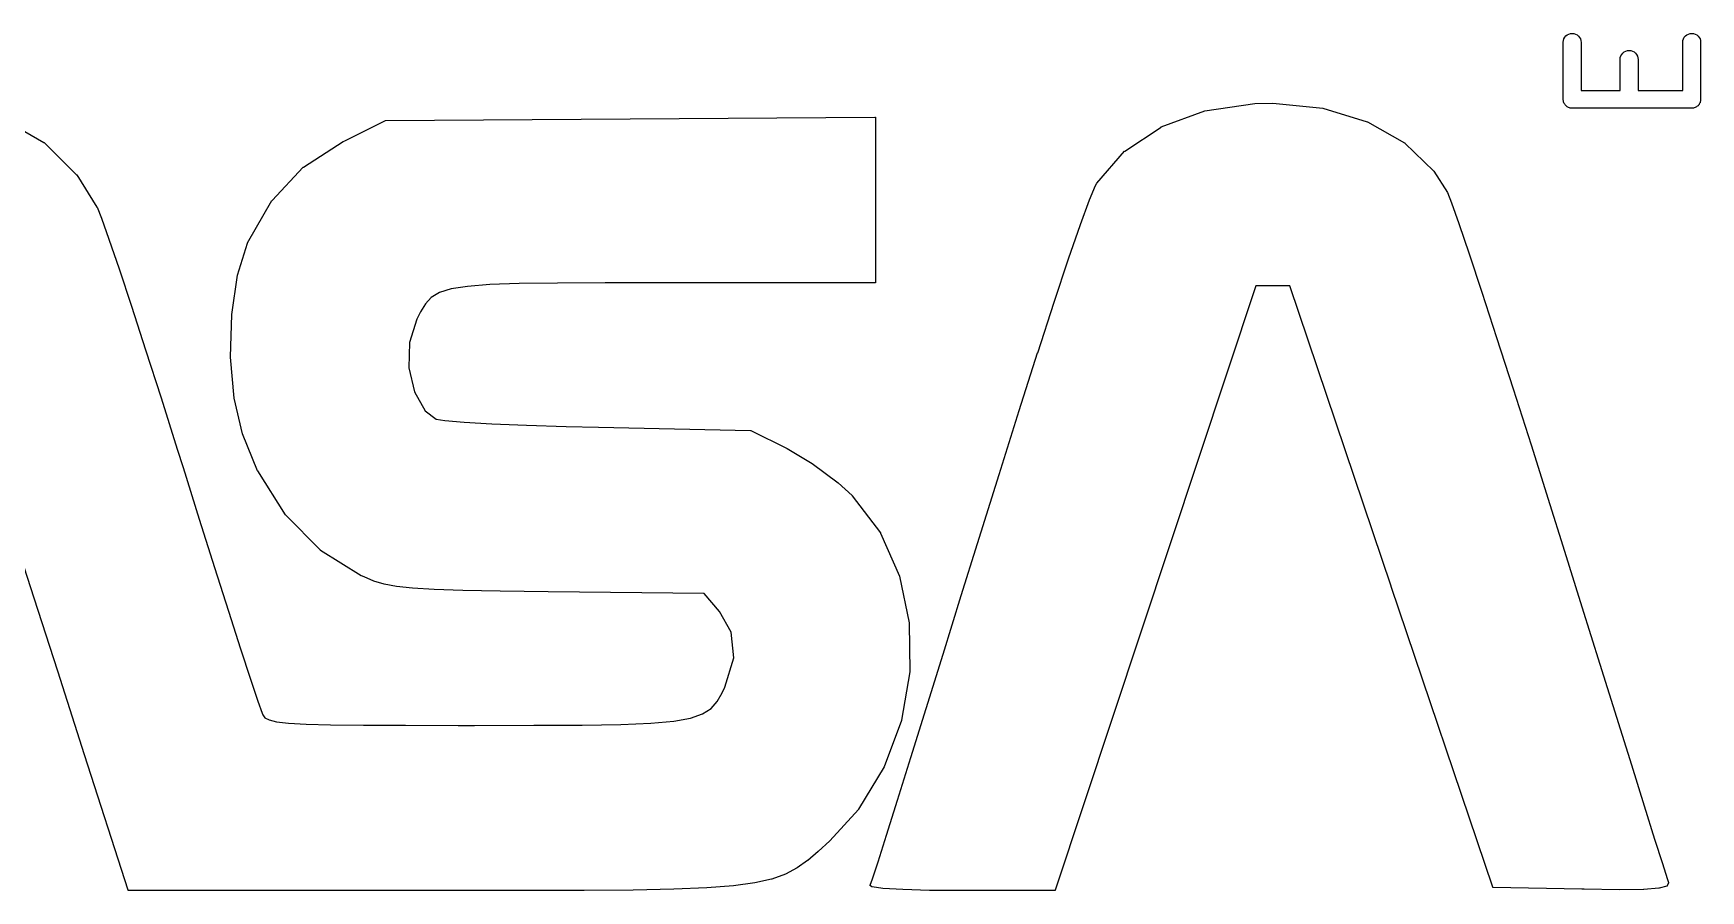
# Model space of a CAD drawing. Extents: x 108.9 to 171.3, y -114.4 to -56.8.
# Drawn here: x 141.5 to 155.44, y -74.88 to -67.72 of the extents above; entities that cross this region are included whole.
import ezdxf

# ---------------------------------------------------------------- set-up
doc = ezdxf.new("R2010")
doc.units = 0
doc.header["$MEASUREMENT"] = 0
doc.layers.add('BLACK', color=7, linetype='CONTINUOUS')

msp = doc.modelspace()

# ---------------------------------------------------------------- linework, layer by layer
at = {"layer": 'BLACK', "linetype": 'CONTINUOUS'}
for p, q in [((154.299, -67.7644), (154.306, -67.7515)), ((154.306, -67.7515), (154.316, -67.7403)), ((154.316, -67.7403), (154.327, -67.7311)), ((154.327, -67.7311), (154.34, -67.7244)), ((154.34, -67.7244), (154.354, -67.7202)), ((154.354, -67.7202), (154.369, -67.7189)), ((154.369, -67.7189), (154.383, -67.7204)), ((154.383, -67.7204), (154.397, -67.7248)), ((154.397, -67.7248), (154.41, -67.7317)), ((154.41, -67.7317), (154.422, -67.7411)), ((154.422, -67.7411), (154.431, -67.7524)), ((154.431, -67.7524), (154.438, -67.7653)), ((155.299, -67.7644), (155.306, -67.7515)), ((155.306, -67.7515), (155.316, -67.7403)), ((155.316, -67.7403), (155.327, -67.7311)), ((155.327, -67.7311), (155.34, -67.7244)), ((155.34, -67.7244), (155.354, -67.7202)), ((155.354, -67.7202), (155.369, -67.7189)), ((155.369, -67.7189), (155.383, -67.7204)), ((155.383, -67.7204), (155.397, -67.7248)), ((155.397, -67.7248), (155.41, -67.7317)), ((155.41, -67.7317), (155.422, -67.7411)), ((155.422, -67.7411), (155.431, -67.7524)), ((155.431, -67.7524), (155.438, -67.7653)), ((154.293, -67.7929), (154.295, -67.7783)), ((154.293, -67.7939), (154.293, -67.7929)), ((154.293, -68.2701), (154.293, -67.7939)), ((154.295, -67.7783), (154.299, -67.7644)), ((154.438, -67.7653), (154.442, -67.7793)), ((154.442, -67.7793), (154.443, -67.7939)), ((154.443, -67.7939), (154.443, -68.1951)), ((154.776, -67.9072), (154.783, -67.8944)), ((154.783, -67.8944), (154.792, -67.8832)), ((154.792, -67.8832), (154.804, -67.874)), ((154.804, -67.874), (154.816, -67.8672)), ((154.816, -67.8672), (154.831, -67.8631)), ((154.831, -67.8631), (154.845, -67.8618)), ((154.845, -67.8618), (154.86, -67.8633)), ((154.86, -67.8633), (154.874, -67.8676)), ((154.874, -67.8676), (154.887, -67.8746)), ((154.887, -67.8746), (154.898, -67.8839)), ((154.898, -67.8839), (154.907, -67.8953)), ((155.293, -67.7929), (155.295, -67.7783)), ((155.293, -67.7939), (155.293, -67.7929)), ((155.293, -68.1951), (155.293, -67.7939)), ((155.295, -67.7783), (155.299, -67.7644)), ((155.438, -67.7653), (155.442, -67.7793)), ((155.442, -67.7793), (155.443, -67.7939)), ((155.443, -67.7939), (155.443, -68.2701)), ((154.77, -67.9357), (154.771, -67.9212)), ((154.77, -67.9368), (154.77, -67.9357)), ((154.77, -68.1951), (154.77, -67.9368)), ((154.771, -67.9212), (154.776, -67.9072)), ((154.907, -67.8953), (154.914, -67.9082)), ((154.914, -67.9082), (154.918, -67.9222)), ((154.918, -67.9222), (154.92, -67.9368)), ((154.92, -67.9368), (154.92, -68.1951)), ((151.298, -68.367), (151.715, -68.3063)), ((151.715, -68.3063), (151.715, -68.3063)), ((151.715, -68.3063), (151.715, -68.3063)), ((151.715, -68.3063), (151.716, -68.3063)), ((151.716, -68.3063), (151.866, -68.3031)), ((151.866, -68.3031), (151.867, -68.3031)), ((151.867, -68.3031), (151.867, -68.3031)), ((151.867, -68.3031), (151.867, -68.3031)), ((151.867, -68.3031), (152.283, -68.3445)), ((154.294, -68.2771), (154.293, -68.2701)), ((154.295, -68.2841), (154.294, -68.2771)), ((154.295, -68.2844), (154.295, -68.2841)), ((154.295, -68.2847), (154.295, -68.2844)), ((154.297, -68.2914), (154.295, -68.2847)), ((154.299, -68.2982), (154.297, -68.2914)), ((154.299, -68.2984), (154.299, -68.2982)), ((154.299, -68.2987), (154.299, -68.2984)), ((154.302, -68.3049), (154.299, -68.2987)), ((154.306, -68.3112), (154.302, -68.3049)), ((154.306, -68.3114), (154.306, -68.3112)), ((154.306, -68.3116), (154.306, -68.3114)), ((154.31, -68.3171), (154.306, -68.3116)), ((154.443, -68.1951), (154.77, -68.1951)), ((154.92, -68.1951), (155.293, -68.1951)), ((155.43, -68.3125), (155.426, -68.3178)), ((155.431, -68.312), (155.43, -68.3122)), ((155.43, -68.3122), (155.43, -68.3125)), ((155.434, -68.3058), (155.431, -68.312)), ((155.437, -68.2996), (155.434, -68.3058)), ((155.438, -68.2992), (155.437, -68.2994)), ((155.437, -68.2994), (155.437, -68.2996)), ((155.44, -68.2924), (155.438, -68.2992)), ((155.442, -68.2857), (155.44, -68.2924)), ((155.443, -68.2782), (155.442, -68.2852)), ((155.442, -68.2852), (155.442, -68.2854)), ((155.442, -68.2854), (155.442, -68.2857)), ((155.443, -68.2701), (155.443, -68.2706)), ((155.443, -68.2706), (155.443, -68.2706)), ((155.443, -68.2706), (155.443, -68.2706)), ((155.443, -68.2706), (155.443, -68.2711)), ((155.443, -68.2711), (155.443, -68.2782)), ((141.253, -68.4363), (141.59, -68.6302)), ((144.105, -68.6161), (144.445, -68.4485)), ((144.445, -68.4484), (144.446, -68.4483)), ((144.445, -68.4485), (144.445, -68.4484)), ((144.445, -68.4484), (144.445, -68.4484)), ((144.445, -68.4485), (144.445, -68.4485)), ((144.446, -68.4482), (144.446, -68.4481)), ((144.446, -68.4481), (144.446, -68.4481)), ((144.446, -68.4481), (144.447, -68.4481)), ((144.446, -68.4483), (144.446, -68.4482)), ((144.447, -68.448), (146.493, -68.4331)), ((144.447, -68.4481), (144.447, -68.448)), ((144.447, -68.448), (144.447, -68.448)), ((144.447, -68.448), (144.447, -68.448)), ((146.493, -68.4331), (148.539, -68.4183)), ((148.539, -68.4183), (148.539, -68.4183)), ((148.539, -68.4183), (148.54, -68.4184)), ((148.54, -68.4184), (148.54, -68.4185)), ((148.54, -68.4185), (148.541, -68.4187)), ((148.541, -68.4187), (148.542, -68.4191)), ((148.542, -68.4191), (148.542, -68.4191)), ((148.542, -68.4191), (148.542, -68.4191)), ((148.542, -68.4191), (148.543, -68.4197)), ((148.543, -68.4197), (148.543, -68.4205)), ((148.543, -68.4205), (148.544, -68.4214)), ((148.544, -68.4214), (148.544, -68.4223)), ((148.544, -68.4223), (148.544, -68.4233)), ((148.544, -68.4233), (148.544, -69.7993)), ((150.932, -68.5011), (151.297, -68.3673)), ((151.297, -68.3673), (151.298, -68.3672)), ((151.297, -68.3673), (151.297, -68.3673)), ((151.297, -68.3673), (151.297, -68.3673)), ((151.297, -68.3673), (151.297, -68.3673)), ((151.297, -68.3673), (151.297, -68.3673)), ((151.298, -68.3672), (151.298, -68.367)), ((152.283, -68.3445), (152.283, -68.3445)), ((152.283, -68.3445), (152.283, -68.3445)), ((152.283, -68.3445), (152.283, -68.3445)), ((152.283, -68.3445), (152.284, -68.3446)), ((152.284, -68.3446), (152.284, -68.3447)), ((152.284, -68.3447), (152.655, -68.457)), ((154.315, -68.3226), (154.31, -68.3171)), ((154.315, -68.3227), (154.315, -68.3226)), ((154.315, -68.3229), (154.315, -68.3227)), ((154.321, -68.3274), (154.315, -68.3229)), ((154.326, -68.332), (154.321, -68.3274)), ((154.326, -68.3321), (154.326, -68.332)), ((154.326, -68.3323), (154.326, -68.3321)), ((154.333, -68.3356), (154.326, -68.3323)), ((154.339, -68.339), (154.333, -68.3356)), ((154.339, -68.3391), (154.339, -68.339)), ((154.339, -68.3392), (154.339, -68.3391)), ((154.346, -68.3413), (154.339, -68.3392)), ((154.353, -68.3435), (154.346, -68.3413)), ((154.353, -68.3436), (154.353, -68.3435)), ((154.353, -68.3435), (154.353, -68.3435)), ((154.36, -68.3443), (154.353, -68.3436)), ((154.367, -68.3451), (154.36, -68.3443)), ((154.368, -68.3451), (154.367, -68.3451)), ((155.368, -68.3451), (154.368, -68.3451)), ((154.368, -68.3451), (154.368, -68.3451)), ((154.368, -68.3451), (154.368, -68.3451)), ((154.368, -68.3451), (154.368, -68.3451)), ((155.375, -68.3444), (155.368, -68.3451)), ((155.382, -68.3438), (155.375, -68.3444)), ((155.383, -68.3437), (155.382, -68.3438)), ((155.39, -68.3416), (155.383, -68.3437)), ((155.383, -68.3437), (155.383, -68.3437)), ((155.396, -68.3396), (155.39, -68.3416)), ((155.397, -68.3395), (155.396, -68.3396)), ((155.403, -68.3361), (155.397, -68.3394)), ((155.397, -68.3394), (155.397, -68.3395)), ((155.409, -68.3329), (155.403, -68.3361)), ((155.41, -68.3327), (155.409, -68.3329)), ((155.415, -68.3281), (155.41, -68.3326)), ((155.41, -68.3326), (155.41, -68.3327)), ((155.421, -68.3237), (155.415, -68.3281)), ((155.426, -68.3178), (155.421, -68.3233)), ((155.421, -68.3233), (155.421, -68.3235)), ((155.421, -68.3235), (155.421, -68.3237)), ((150.627, -68.7037), (150.931, -68.5016)), ((150.931, -68.5013), (150.932, -68.5011)), ((150.931, -68.5015), (150.931, -68.5013)), ((150.931, -68.5016), (150.931, -68.5015)), ((150.931, -68.5015), (150.931, -68.5015)), ((150.931, -68.5016), (150.931, -68.5016)), ((150.932, -68.5011), (150.932, -68.5011)), ((150.932, -68.5011), (150.932, -68.5011)), ((152.655, -68.457), (152.655, -68.457)), ((152.655, -68.457), (152.655, -68.4571)), ((152.655, -68.4571), (152.655, -68.4571)), ((152.655, -68.4571), (152.655, -68.4572)), ((152.655, -68.4572), (152.656, -68.4574)), ((152.656, -68.4574), (152.656, -68.4574)), ((152.656, -68.4574), (152.656, -68.4575)), ((152.656, -68.4575), (152.968, -68.6345)), ((141.59, -68.6302), (141.59, -68.6302)), ((141.59, -68.6302), (141.59, -68.6303)), ((141.59, -68.6303), (141.591, -68.6304)), ((141.591, -68.6304), (141.591, -68.6306)), ((141.591, -68.6306), (141.591, -68.6308)), ((141.591, -68.6308), (141.591, -68.6309)), ((141.591, -68.6309), (141.591, -68.631)), ((141.591, -68.631), (141.863, -68.9016)), ((143.76, -68.8364), (144.091, -68.6232)), ((144.091, -68.6229), (144.105, -68.6162)), ((144.091, -68.623), (144.091, -68.6229)), ((144.091, -68.6231), (144.091, -68.623)), ((144.091, -68.6232), (144.091, -68.6231)), ((144.105, -68.6162), (144.105, -68.6161)), ((144.105, -68.6161), (144.105, -68.6161)), ((150.395, -68.97), (150.626, -68.7045)), ((150.626, -68.7043), (150.627, -68.7041)), ((150.626, -68.7044), (150.626, -68.7043)), ((150.626, -68.7045), (150.626, -68.7044)), ((150.626, -68.7045), (150.626, -68.7045)), ((150.627, -68.7038), (150.627, -68.7037)), ((150.627, -68.7037), (150.627, -68.7037)), ((150.627, -68.7041), (150.627, -68.7038)), ((152.968, -68.6345), (152.969, -68.6346)), ((152.969, -68.6346), (152.969, -68.6346)), ((152.969, -68.6346), (152.969, -68.6347)), ((152.969, -68.6347), (152.969, -68.6349)), ((152.969, -68.6349), (152.969, -68.6351)), ((152.969, -68.6351), (152.969, -68.6352)), ((152.969, -68.6352), (152.969, -68.6353)), ((152.969, -68.6353), (153.213, -68.871)), ((143.498, -69.1145), (143.759, -68.8372)), ((143.759, -68.8367), (143.76, -68.8365)), ((143.759, -68.837), (143.759, -68.8367)), ((143.759, -68.8371), (143.759, -68.837)), ((143.759, -68.837), (143.759, -68.837)), ((143.759, -68.8372), (143.759, -68.8371)), ((143.76, -68.8365), (143.76, -68.8364)), ((143.76, -68.8364), (143.76, -68.8364)), ((153.213, -68.871), (153.213, -68.8711)), ((141.863, -68.9016), (141.863, -68.9017)), ((141.863, -68.9017), (141.863, -68.9017)), ((141.863, -68.9017), (141.863, -68.9018)), ((141.863, -68.9018), (141.863, -68.9021)), ((141.863, -68.9021), (141.864, -68.9025)), ((141.864, -68.9025), (141.864, -68.9025)), ((141.864, -68.9025), (141.864, -68.9025)), ((141.864, -68.9025), (142.033, -69.1719)), ((150.333, -69.1105), (150.383, -68.991)), ((150.383, -68.9907), (150.384, -68.9905)), ((150.383, -68.9909), (150.383, -68.9907)), ((150.383, -68.991), (150.383, -68.9909)), ((150.384, -68.9905), (150.394, -68.9709)), ((150.394, -68.9708), (150.395, -68.9705)), ((150.394, -68.9709), (150.394, -68.9708)), ((150.394, -68.9708), (150.394, -68.9708)), ((150.394, -68.9708), (150.394, -68.9708)), ((150.395, -68.9701), (150.395, -68.97)), ((150.395, -68.97), (150.395, -68.97)), ((150.395, -68.9705), (150.395, -68.9701)), ((153.213, -68.8711), (153.213, -68.8711)), ((153.213, -68.8711), (153.213, -68.8711)), ((153.213, -68.8711), (153.213, -68.8715)), ((153.213, -68.8715), (153.213, -68.8718)), ((153.213, -68.8718), (153.213, -68.8719)), ((153.213, -68.8719), (153.213, -68.8719)), ((153.213, -68.8719), (153.325, -69.048)), ((143.293, -69.4706), (143.497, -69.1154)), ((143.497, -69.1152), (143.498, -69.1149)), ((143.497, -69.1153), (143.497, -69.1152)), ((143.497, -69.1154), (143.497, -69.1153)), ((143.497, -69.1153), (143.497, -69.1153)), ((143.498, -69.1146), (143.498, -69.1145)), ((143.498, -69.1145), (143.498, -69.1145)), ((143.498, -69.1149), (143.498, -69.1146)), ((150.258, -69.3177), (150.333, -69.1107)), ((150.333, -69.1106), (150.333, -69.1105)), ((150.333, -69.1107), (150.333, -69.1106)), ((150.333, -69.1107), (150.333, -69.1107)), ((153.325, -69.048), (153.326, -69.0481)), ((153.326, -69.0481), (153.326, -69.0485)), ((153.326, -69.0485), (153.326, -69.0488)), ((153.326, -69.0488), (153.361, -69.1351)), ((153.361, -69.1351), (153.361, -69.1352)), ((153.361, -69.1352), (153.361, -69.1353)), ((153.361, -69.1353), (153.361, -69.1353)), ((153.361, -69.1353), (153.422, -69.3092)), ((142.033, -69.1719), (142.033, -69.172)), ((142.033, -69.172), (142.034, -69.1724)), ((142.034, -69.1724), (142.034, -69.1727)), ((142.034, -69.1727), (142.07, -69.2627)), ((142.07, -69.2627), (142.07, -69.2627)), ((142.07, -69.2627), (142.07, -69.2628)), ((142.07, -69.2628), (142.07, -69.2629)), ((142.07, -69.2629), (142.133, -69.4383)), ((150.158, -69.6047), (150.258, -69.3178)), ((150.258, -69.3178), (150.258, -69.3177)), ((150.258, -69.3177), (150.258, -69.3177)), ((150.258, -69.3177), (150.258, -69.3177)), ((153.422, -69.3092), (153.422, -69.3092)), ((153.422, -69.3092), (153.507, -69.5611)), ((142.133, -69.4383), (142.133, -69.4384)), ((142.133, -69.4384), (142.133, -69.4384)), ((142.133, -69.4384), (142.218, -69.6879)), ((143.209, -69.7405), (143.293, -69.4719)), ((143.293, -69.4707), (143.293, -69.4706)), ((143.293, -69.4709), (143.293, -69.4707)), ((143.293, -69.471), (143.293, -69.4709)), ((143.293, -69.4713), (143.293, -69.471)), ((143.293, -69.4716), (143.293, -69.4713)), ((143.293, -69.4718), (143.293, -69.4716)), ((143.293, -69.4719), (143.293, -69.4718)), ((153.507, -69.5611), (153.507, -69.5611)), ((153.507, -69.5611), (153.613, -69.8815)), ((142.218, -69.6879), (142.218, -69.6879)), ((142.218, -69.6879), (142.321, -69.9999)), ((150.038, -69.9644), (150.158, -69.6048)), ((150.158, -69.6048), (150.158, -69.6047)), ((150.158, -69.6047), (150.158, -69.6047)), ((143.161, -70.0699), (143.208, -69.7413)), ((143.208, -69.7413), (143.209, -69.7409)), ((143.208, -69.7413), (143.208, -69.7413)), ((143.209, -69.7409), (143.209, -69.7405)), ((145.131, -69.8335), (144.994, -69.8555)), ((145.318, -69.8189), (145.131, -69.8335)), ((145.565, -69.8102), (145.318, -69.8189)), ((145.883, -69.8058), (145.565, -69.8102)), ((146.282, -69.8044), (145.883, -69.8058)), ((145.883, -69.8058), (145.883, -69.8058)), ((146.773, -69.8042), (146.282, -69.8044)), ((148.539, -69.8042), (146.773, -69.8042)), ((148.54, -69.8041), (148.539, -69.8042)), ((148.541, -69.804), (148.54, -69.8041)), ((148.54, -69.8041), (148.54, -69.8041)), ((148.54, -69.8041), (148.54, -69.8041)), ((148.54, -69.8041), (148.54, -69.8041)), ((148.542, -69.8036), (148.541, -69.8038)), ((148.541, -69.8038), (148.541, -69.8038)), ((148.541, -69.8038), (148.541, -69.8038)), ((148.541, -69.8038), (148.541, -69.804)), ((148.543, -69.8028), (148.542, -69.803)), ((148.542, -69.803), (148.542, -69.8034)), ((148.542, -69.8034), (148.542, -69.8034)), ((148.542, -69.8034), (148.542, -69.8034)), ((148.542, -69.8034), (148.542, -69.8036)), ((148.544, -69.8017), (148.543, -69.802)), ((148.543, -69.802), (148.543, -69.802)), ((148.543, -69.802), (148.543, -69.802)), ((148.543, -69.802), (148.543, -69.8024)), ((148.543, -69.8024), (148.543, -69.8027)), ((148.543, -69.8027), (148.543, -69.8028)), ((148.543, -69.8028), (148.543, -69.8028)), ((148.544, -69.7993), (148.544, -69.7998)), ((148.544, -69.7998), (148.544, -69.8002)), ((148.544, -69.8002), (148.544, -69.8002)), ((148.544, -69.8002), (148.544, -69.8002)), ((148.544, -69.8002), (148.544, -69.8008)), ((148.544, -69.8008), (148.544, -69.8011)), ((148.544, -69.8011), (148.544, -69.8012)), ((148.544, -69.8012), (148.544, -69.8012)), ((148.544, -69.8012), (148.544, -69.8017)), ((151.724, -69.8296), (150.047, -74.8808)), ((152.007, -69.8296), (151.724, -69.8296)), ((152.855, -72.3407), (152.007, -69.8296)), ((144.78, -69.9797), (144.74, -70.0462)), ((144.829, -69.9271), (144.78, -69.9797)), ((144.897, -69.8862), (144.829, -69.9271)), ((144.994, -69.8555), (144.897, -69.8862)), ((149.9, -70.3893), (150.038, -69.9644)), ((150.038, -69.9644), (150.038, -69.9644)), ((153.613, -69.8815), (153.613, -69.8816)), ((153.613, -69.8816), (153.613, -69.8816)), ((153.613, -69.8816), (153.737, -70.2608)), ((142.321, -69.9999), (142.321, -69.9999)), ((142.321, -69.9999), (142.321, -70)), ((142.321, -70), (142.44, -70.3628)), ((143.151, -70.4239), (143.161, -70.0705)), ((143.161, -70.0702), (143.161, -70.0699)), ((143.161, -70.0704), (143.161, -70.0702)), ((143.161, -70.0705), (143.161, -70.0704)), ((144.708, -70.1065), (144.647, -70.3025)), ((144.74, -70.0462), (144.708, -70.1065)), ((153.737, -70.2608), (153.737, -70.2609)), ((153.737, -70.2609), (153.737, -70.2609)), ((153.737, -70.2609), (153.875, -70.6896)), ((142.44, -70.3628), (142.44, -70.3628)), ((142.44, -70.3628), (142.44, -70.3628)), ((142.44, -70.3628), (142.569, -70.7651)), ((144.647, -70.3025), (144.642, -70.5155)), ((149.745, -70.8722), (149.899, -70.3894)), ((149.899, -70.3894), (149.9, -70.3893)), ((149.9, -70.3893), (149.9, -70.3893)), ((143.151, -70.4242), (143.151, -70.4239)), ((143.151, -70.4244), (143.151, -70.4242)), ((143.151, -70.4245), (143.151, -70.4244)), ((143.181, -70.7676), (143.151, -70.4245)), ((144.642, -70.5155), (144.688, -70.7157)), ((142.569, -70.7651), (142.569, -70.7652)), ((142.569, -70.7652), (142.569, -70.7652)), ((142.569, -70.7652), (142.705, -71.1953)), ((143.181, -70.7679), (143.181, -70.7676)), ((143.181, -70.7683), (143.181, -70.7679)), ((143.249, -71.0661), (143.181, -70.7683)), ((143.181, -70.7683), (143.181, -70.7683)), ((144.688, -70.7157), (144.779, -70.8725)), ((153.875, -70.6896), (153.875, -70.6896)), ((153.875, -70.6896), (153.875, -70.6896)), ((153.875, -70.6896), (154.025, -71.1583)), ((144.779, -70.8725), (144.869, -70.9422)), ((144.869, -70.9422), (144.942, -70.9547)), ((144.942, -70.9547), (145.103, -70.9681)), ((149.576, -71.4055), (149.745, -70.8722)), ((149.745, -70.8722), (149.745, -70.8722)), ((149.745, -70.8722), (149.745, -70.8722)), ((143.25, -71.0665), (143.249, -71.0661)), ((143.25, -71.0668), (143.25, -71.0665)), ((143.25, -71.0669), (143.25, -71.0668)), ((143.377, -71.3745), (143.25, -71.0669)), ((145.103, -70.9681), (145.335, -70.9814)), ((145.335, -70.9814), (145.335, -70.9814)), ((145.335, -70.9814), (145.625, -70.9939)), ((145.625, -70.9939), (145.956, -71.0048)), ((145.956, -71.0048), (146.228, -71.0115)), ((146.228, -71.0115), (146.228, -71.0115)), ((146.228, -71.0115), (147.498, -71.0388)), ((147.498, -71.0388), (147.498, -71.0388)), ((147.498, -71.0388), (147.498, -71.0388)), ((147.498, -71.0388), (147.498, -71.0388)), ((147.498, -71.0388), (147.499, -71.0389)), ((147.499, -71.0389), (147.499, -71.0389)), ((147.499, -71.0389), (147.499, -71.039)), ((147.499, -71.039), (147.499, -71.039)), ((147.499, -71.039), (147.499, -71.0391)), ((147.499, -71.0391), (147.5, -71.0392)), ((147.5, -71.0392), (147.5, -71.0393)), ((147.5, -71.0393), (147.5, -71.0393)), ((147.5, -71.0393), (147.805, -71.1888)), ((142.705, -71.1953), (142.705, -71.1954)), ((142.705, -71.1954), (142.705, -71.1954)), ((142.705, -71.1954), (142.753, -71.3471)), ((147.805, -71.1888), (147.805, -71.1889)), ((147.805, -71.1889), (147.805, -71.189)), ((147.805, -71.189), (147.805, -71.189)), ((147.805, -71.189), (148.015, -71.3135)), ((154.025, -71.1583), (154.025, -71.1583)), ((154.025, -71.1583), (154.025, -71.1583)), ((154.025, -71.1583), (154.182, -71.6574)), ((142.753, -71.3471), (142.753, -71.3471)), ((142.753, -71.3471), (142.889, -71.779)), ((143.377, -71.3748), (143.377, -71.3745)), ((143.378, -71.3752), (143.377, -71.3748)), ((143.61, -71.7434), (143.378, -71.3752)), ((143.378, -71.3752), (143.378, -71.3752)), ((148.015, -71.3135), (148.015, -71.3135)), ((148.015, -71.3135), (148.015, -71.3137)), ((148.015, -71.3137), (148.015, -71.3138)), ((148.015, -71.3138), (148.23, -71.4744)), ((148.23, -71.4744), (148.23, -71.4745)), ((148.23, -71.4745), (148.23, -71.4746)), ((148.23, -71.4746), (148.23, -71.4747)), ((148.23, -71.4747), (148.348, -71.5828)), ((149.396, -71.982), (149.576, -71.4056)), ((149.576, -71.4056), (149.576, -71.4055)), ((149.576, -71.4055), (149.576, -71.4055)), ((148.348, -71.5828), (148.348, -71.5828)), ((148.348, -71.5828), (148.349, -71.5831)), ((148.349, -71.5831), (148.349, -71.5834)), ((148.349, -71.5834), (148.585, -71.8949)), ((154.182, -71.6574), (154.182, -71.6574)), ((154.182, -71.6574), (154.291, -72.0034)), ((142.889, -71.779), (142.889, -71.779)), ((142.889, -71.779), (143.017, -72.1828)), ((143.61, -71.7435), (143.61, -71.7434)), ((143.611, -71.7439), (143.61, -71.7435)), ((143.61, -71.7435), (143.61, -71.7435)), ((143.611, -71.7442), (143.611, -71.7439)), ((143.611, -71.7443), (143.611, -71.7442)), ((143.611, -71.7442), (143.611, -71.7442)), ((143.611, -71.7442), (143.611, -71.7442)), ((143.902, -72.0392), (143.611, -71.7443)), ((141.508, -72.4385), (141.339, -71.9119)), ((148.585, -71.8949), (148.585, -71.8949)), ((148.585, -71.8949), (148.585, -71.895)), ((148.585, -71.895), (148.585, -71.895)), ((148.585, -71.895), (148.585, -71.8954)), ((148.585, -71.8954), (148.585, -71.8957)), ((148.585, -71.8957), (148.585, -71.8958)), ((148.585, -71.8958), (148.585, -71.8959)), ((148.585, -71.8959), (148.743, -72.2551)), ((143.902, -72.0393), (143.902, -72.0392)), ((143.902, -72.0392), (143.902, -72.0392)), ((143.902, -72.0395), (143.902, -72.0393)), ((143.902, -72.0398), (143.902, -72.0395)), ((143.903, -72.0398), (143.902, -72.0398)), ((143.903, -72.0399), (143.903, -72.0398)), ((144.244, -72.2519), (143.903, -72.0399)), ((143.903, -72.0399), (143.903, -72.0399)), ((149.261, -72.4172), (149.396, -71.9821)), ((149.396, -71.9821), (149.396, -71.982)), ((149.396, -71.9821), (149.396, -71.9821)), ((154.291, -72.0034), (154.291, -72.0034)), ((154.291, -72.0034), (154.45, -72.5119)), ((143.017, -72.1828), (143.017, -72.1828)), ((143.017, -72.1828), (143.133, -72.5477)), ((144.244, -72.2521), (144.244, -72.2519)), ((144.244, -72.2522), (144.244, -72.2521)), ((144.245, -72.2522), (144.244, -72.2522)), ((144.267, -72.2625), (144.245, -72.2522)), ((144.267, -72.2626), (144.267, -72.2625)), ((144.349, -72.2963), (144.267, -72.2626)), ((144.267, -72.2626), (144.267, -72.2626)), ((144.267, -72.2626), (144.267, -72.2626)), ((144.349, -72.2964), (144.349, -72.2963)), ((144.349, -72.2963), (144.349, -72.2963)), ((144.434, -72.3224), (144.349, -72.2964)), ((144.349, -72.2964), (144.349, -72.2964)), ((144.434, -72.3225), (144.434, -72.3224)), ((144.435, -72.3226), (144.434, -72.3225)), ((144.537, -72.3422), (144.435, -72.3226)), ((144.435, -72.3226), (144.435, -72.3226)), ((144.538, -72.3422), (144.537, -72.3422)), ((144.672, -72.3566), (144.538, -72.3422)), ((144.538, -72.3422), (144.538, -72.3422)), ((144.538, -72.3422), (144.538, -72.3422)), ((148.743, -72.2551), (148.743, -72.2551)), ((148.743, -72.2551), (148.743, -72.2554)), ((148.743, -72.2554), (148.743, -72.2561)), ((148.743, -72.2561), (148.824, -72.6468)), ((152.855, -72.3408), (152.855, -72.3407)), ((152.855, -72.3407), (152.855, -72.3407)), ((153.705, -74.8554), (152.855, -72.3408)), ((141.508, -72.4386), (141.508, -72.4385)), ((141.705, -73.0493), (141.508, -72.4386)), ((144.673, -72.3566), (144.672, -72.3566)), ((144.672, -72.3566), (144.672, -72.3566)), ((144.672, -72.3566), (144.672, -72.3566)), ((144.853, -72.3669), (144.673, -72.3566)), ((145.092, -72.3744), (144.853, -72.3669)), ((144.853, -72.3669), (144.853, -72.3669)), ((144.853, -72.3669), (144.853, -72.3669)), ((144.853, -72.3669), (144.853, -72.3669)), ((145.406, -72.3801), (145.092, -72.3744)), ((145.092, -72.3744), (145.092, -72.3744)), ((145.092, -72.3744), (145.092, -72.3744)), ((145.807, -72.3854), (145.406, -72.3801)), ((145.406, -72.3801), (145.406, -72.3801)), ((145.406, -72.3801), (145.406, -72.3801)), ((147.111, -72.4012), (145.807, -72.3854)), ((145.807, -72.3854), (145.807, -72.3854)), ((147.238, -72.5523), (147.111, -72.4012)), ((149.109, -72.9078), (149.261, -72.4172)), ((149.261, -72.4172), (149.261, -72.4172)), ((149.261, -72.4172), (149.261, -72.4172)), ((143.133, -72.5477), (143.133, -72.5477)), ((143.133, -72.5477), (143.234, -72.8628)), ((147.337, -72.7244), (147.238, -72.5523)), ((154.45, -72.5119), (154.45, -72.5119)), ((154.45, -72.5119), (154.6, -72.9921)), ((147.358, -72.9392), (147.337, -72.7244)), ((148.824, -72.6468), (148.824, -72.6469)), ((148.824, -72.6469), (148.824, -72.6473)), ((148.824, -72.6473), (148.825, -72.6478)), ((148.825, -72.6478), (148.83, -73.0538)), ((143.234, -72.8628), (143.317, -73.1175)), ((148.967, -73.3622), (149.109, -72.9079)), ((149.109, -72.9079), (149.109, -72.9078)), ((149.109, -72.9078), (149.109, -72.9078)), ((141.93, -73.7504), (141.705, -73.0493)), ((147.283, -73.1828), (147.358, -72.9392)), ((154.6, -72.9921), (154.6, -72.9921)), ((154.6, -72.9921), (154.739, -73.4352)), ((143.317, -73.1175), (143.378, -73.3008)), ((147.26, -73.2302), (147.283, -73.1828)), ((148.83, -73.0547), (148.76, -73.4599)), ((148.83, -73.0538), (148.83, -73.0539)), ((148.83, -73.0539), (148.83, -73.0543)), ((148.83, -73.0543), (148.83, -73.0547)), ((143.378, -73.3008), (143.414, -73.402)), ((147.168, -73.3614), (147.218, -73.3031)), ((147.218, -73.3031), (147.26, -73.2302)), ((143.414, -73.402), (143.42, -73.4161)), ((143.42, -73.4161), (143.438, -73.4388)), ((143.438, -73.4388), (143.472, -73.4572)), ((143.472, -73.4572), (143.534, -73.4721)), ((146.665, -73.4838), (146.857, -73.4667)), ((146.857, -73.4667), (146.997, -73.4416)), ((146.997, -73.4416), (147.097, -73.4069)), ((147.097, -73.4069), (147.168, -73.3614)), ((148.76, -73.4608), (148.617, -73.8488)), ((148.76, -73.4599), (148.76, -73.46)), ((148.76, -73.46), (148.76, -73.4604)), ((148.76, -73.4604), (148.76, -73.4608)), ((148.839, -73.7715), (148.967, -73.3622)), ((148.967, -73.3622), (148.967, -73.3622)), ((154.739, -73.4352), (154.739, -73.4352)), ((154.739, -73.4352), (154.864, -73.8322)), ((143.534, -73.4721), (143.634, -73.4834)), ((143.634, -73.4834), (143.782, -73.4915)), ((143.782, -73.4915), (143.987, -73.497)), ((143.987, -73.497), (143.987, -73.497)), ((143.987, -73.497), (144.261, -73.5004)), ((144.261, -73.5004), (144.261, -73.5004)), ((144.261, -73.5004), (144.613, -73.502)), ((144.613, -73.502), (144.613, -73.502)), ((144.613, -73.502), (145.053, -73.5026)), ((145.053, -73.5026), (145.053, -73.5026)), ((145.053, -73.5026), (145.191, -73.5026)), ((145.191, -73.5026), (145.686, -73.5022)), ((145.686, -73.5022), (146.09, -73.5)), ((146.09, -73.5), (146.413, -73.4944)), ((146.413, -73.4944), (146.665, -73.4838)), ((142.294, -74.8807), (141.93, -73.7504)), ((148.617, -73.8497), (148.401, -74.2043)), ((148.617, -73.8488), (148.617, -73.8488)), ((148.617, -73.8488), (148.617, -73.8488)), ((148.617, -73.8488), (148.617, -73.8488)), ((148.617, -73.8488), (148.617, -73.8489)), ((148.617, -73.8489), (148.617, -73.8493)), ((148.617, -73.8493), (148.617, -73.8497)), ((148.728, -74.1271), (148.839, -73.7715)), ((148.839, -73.7715), (148.839, -73.7715)), ((148.839, -73.7715), (148.839, -73.7715)), ((154.864, -73.8322), (154.864, -73.8323)), ((154.864, -73.8323), (154.971, -74.1743)), ((148.635, -74.4204), (148.728, -74.1272)), ((148.728, -74.1272), (148.728, -74.1271)), ((148.401, -74.2051), (148.162, -74.4668)), ((148.401, -74.2043), (148.401, -74.2044)), ((148.401, -74.2044), (148.401, -74.2048)), ((148.401, -74.2048), (148.401, -74.2051)), ((154.971, -74.1743), (154.971, -74.1743)), ((154.971, -74.1743), (155.058, -74.4526)), ((148.565, -74.6428), (148.635, -74.4205)), ((148.635, -74.4205), (148.635, -74.4204)), ((148.635, -74.4204), (148.635, -74.4204)), ((148.065, -74.556), (147.977, -74.6311)), ((148.162, -74.4671), (148.065, -74.5559)), ((148.065, -74.5559), (148.065, -74.5559)), ((148.065, -74.5559), (148.065, -74.556)), ((148.065, -74.556), (148.065, -74.556)), ((148.162, -74.4668), (148.162, -74.4668)), ((148.162, -74.4668), (148.162, -74.467)), ((148.162, -74.467), (148.162, -74.4671)), ((155.058, -74.4526), (155.058, -74.4526)), ((155.058, -74.4526), (155.123, -74.658)), ((147.888, -74.6944), (147.791, -74.7457)), ((147.976, -74.6314), (147.888, -74.6941)), ((147.888, -74.6941), (147.888, -74.6941)), ((147.888, -74.6941), (147.888, -74.6943)), ((147.888, -74.6943), (147.888, -74.6944)), ((147.977, -74.6311), (147.976, -74.6312)), ((147.976, -74.6312), (147.976, -74.6313)), ((147.976, -74.6313), (147.976, -74.6314)), ((148.519, -74.7853), (148.565, -74.6428)), ((155.123, -74.658), (155.162, -74.7818)), ((147.134, -74.8606), (146.857, -74.8722)), ((147.356, -74.8434), (147.134, -74.8606)), ((147.134, -74.8606), (147.134, -74.8606)), ((147.134, -74.8606), (147.134, -74.8606)), ((147.134, -74.8606), (147.134, -74.8606)), ((147.533, -74.8193), (147.356, -74.8434)), ((147.356, -74.8434), (147.356, -74.8434)), ((147.356, -74.8434), (147.356, -74.8434)), ((147.356, -74.8434), (147.356, -74.8434)), ((147.534, -74.8193), (147.533, -74.8193)), ((147.675, -74.7873), (147.534, -74.8192)), ((147.534, -74.8192), (147.534, -74.8193)), ((147.534, -74.8193), (147.534, -74.8193)), ((147.676, -74.7872), (147.675, -74.7873)), ((147.79, -74.746), (147.676, -74.7871)), ((147.676, -74.7871), (147.676, -74.7871)), ((147.676, -74.7871), (147.676, -74.7872)), ((147.791, -74.7459), (147.79, -74.746)), ((147.791, -74.7457), (147.791, -74.7457)), ((147.791, -74.7457), (147.791, -74.7459)), ((148.5, -74.8395), (148.519, -74.7853)), ((148.5, -74.8398), (148.5, -74.8395)), ((148.5, -74.8401), (148.5, -74.8398)), ((148.5, -74.8402), (148.5, -74.8401)), ((148.5, -74.8404), (148.5, -74.8402)), ((148.5, -74.8407), (148.5, -74.8404)), ((148.5, -74.841), (148.5, -74.8407)), ((148.5, -74.8412), (148.5, -74.841)), ((148.5, -74.8414), (148.5, -74.8412)), ((148.5, -74.8417), (148.5, -74.8414)), ((148.5, -74.842), (148.5, -74.8417)), ((148.5, -74.8422), (148.5, -74.842)), ((148.5, -74.8424), (148.5, -74.8422)), ((148.5, -74.8427), (148.5, -74.8424)), ((148.5, -74.8429), (148.5, -74.8427)), ((148.5, -74.8431), (148.5, -74.8429)), ((148.5, -74.8433), (148.5, -74.8431)), ((148.5, -74.8435), (148.5, -74.8433)), ((148.5, -74.8438), (148.5, -74.8435)), ((148.501, -74.844), (148.5, -74.8438)), ((148.501, -74.8441), (148.501, -74.844)), ((148.501, -74.8443), (148.501, -74.8441)), ((148.501, -74.8446), (148.501, -74.8443)), ((148.501, -74.8447), (148.501, -74.8446)), ((148.501, -74.8448), (148.501, -74.8447)), ((148.502, -74.845), (148.501, -74.8448)), ((148.502, -74.8452), (148.502, -74.845)), ((148.513, -74.8529), (148.502, -74.8452)), ((148.502, -74.8452), (148.502, -74.8452)), ((148.513, -74.853), (148.513, -74.8529)), ((148.513, -74.8529), (148.513, -74.8529)), ((148.514, -74.8532), (148.513, -74.853)), ((148.514, -74.8533), (148.514, -74.8532)), ((148.514, -74.8534), (148.514, -74.8533)), ((148.515, -74.8535), (148.514, -74.8534)), ((148.514, -74.8534), (148.514, -74.8534)), ((148.515, -74.8536), (148.515, -74.8535)), ((148.515, -74.8537), (148.515, -74.8536)), ((148.515, -74.8536), (148.515, -74.8536)), ((148.605, -74.8657), (148.515, -74.8537)), ((148.515, -74.8537), (148.515, -74.8537)), ((148.606, -74.8657), (148.605, -74.8657)), ((148.606, -74.8658), (148.606, -74.8657)), ((148.771, -74.8754), (148.606, -74.8658)), ((148.606, -74.8658), (148.606, -74.8658)), ((153.705, -74.8555), (153.705, -74.8554)), ((153.705, -74.8556), (153.705, -74.8555)), ((153.705, -74.8559), (153.705, -74.8556)), ((153.705, -74.8563), (153.705, -74.8559)), ((153.705, -74.8564), (153.705, -74.8563)), ((153.705, -74.8565), (153.705, -74.8564)), ((153.705, -74.8568), (153.705, -74.8565)), ((153.706, -74.8571), (153.705, -74.8568)), ((153.706, -74.8572), (153.706, -74.8571)), ((153.706, -74.8575), (153.706, -74.8572)), ((153.706, -74.8572), (153.706, -74.8572)), ((153.706, -74.8578), (153.706, -74.8575)), ((153.706, -74.8579), (153.706, -74.8578)), ((153.706, -74.8578), (153.706, -74.8578)), ((153.707, -74.8581), (153.706, -74.8579)), ((153.707, -74.8583), (153.707, -74.8581)), ((153.707, -74.8584), (153.707, -74.8583)), ((153.707, -74.8583), (153.707, -74.8583)), ((153.708, -74.8585), (153.707, -74.8584)), ((153.708, -74.8586), (153.708, -74.8585)), ((153.708, -74.8587), (153.708, -74.8586)), ((153.708, -74.8586), (153.708, -74.8586)), ((153.709, -74.8587), (153.708, -74.8587)), ((153.709, -74.8588), (153.709, -74.8587)), ((154.45, -74.8728), (153.709, -74.8588)), ((153.709, -74.8588), (153.709, -74.8588)), ((153.709, -74.8588), (153.709, -74.8588)), ((153.709, -74.8588), (153.709, -74.8588)), ((155.094, -74.8649), (154.967, -74.8743)), ((155.095, -74.8648), (155.094, -74.8649)), ((155.159, -74.8476), (155.095, -74.8647)), ((155.095, -74.8647), (155.095, -74.8647)), ((155.095, -74.8647), (155.095, -74.8647)), ((155.095, -74.8647), (155.095, -74.8647)), ((155.095, -74.8647), (155.095, -74.8648)), ((155.095, -74.8648), (155.095, -74.8648)), ((155.16, -74.8473), (155.159, -74.8474)), ((155.159, -74.8474), (155.159, -74.8475)), ((155.159, -74.8475), (155.159, -74.8475)), ((155.159, -74.8475), (155.159, -74.8476)), ((155.161, -74.8466), (155.16, -74.8468)), ((155.16, -74.8468), (155.16, -74.8469)), ((155.16, -74.8469), (155.16, -74.847)), ((155.16, -74.847), (155.16, -74.8471)), ((155.16, -74.8471), (155.16, -74.8473)), ((155.162, -74.8455), (155.161, -74.8457)), ((155.161, -74.8457), (155.161, -74.8459)), ((155.161, -74.8459), (155.161, -74.8461)), ((155.161, -74.8461), (155.161, -74.8462)), ((155.161, -74.8462), (155.161, -74.8464)), ((155.161, -74.8464), (155.161, -74.8466)), ((155.162, -74.7818), (155.162, -74.7819)), ((155.162, -74.7819), (155.173, -74.8155)), ((155.173, -74.819), (155.162, -74.8448)), ((155.162, -74.8448), (155.162, -74.8449)), ((155.162, -74.8449), (155.162, -74.8451)), ((155.162, -74.8451), (155.162, -74.8453)), ((155.162, -74.8453), (155.162, -74.8455)), ((155.173, -74.8155), (155.173, -74.8156)), ((155.173, -74.8156), (155.173, -74.8159)), ((155.173, -74.8159), (155.174, -74.8162)), ((155.174, -74.8178), (155.173, -74.8181)), ((155.173, -74.8181), (155.173, -74.8183)), ((155.173, -74.8183), (155.173, -74.8185)), ((155.173, -74.8185), (155.173, -74.8188)), ((155.173, -74.8188), (155.173, -74.819)), ((155.174, -74.8162), (155.174, -74.8164)), ((155.174, -74.8164), (155.174, -74.8165)), ((155.174, -74.8165), (155.174, -74.8168)), ((155.174, -74.8168), (155.174, -74.8171)), ((155.174, -74.8171), (155.174, -74.8173)), ((155.174, -74.8173), (155.174, -74.8175)), ((155.174, -74.8175), (155.174, -74.8178)), ((142.294, -74.8809), (142.294, -74.8807)), ((142.294, -74.8811), (142.294, -74.8809)), ((142.294, -74.8813), (142.294, -74.8811)), ((142.294, -74.8816), (142.294, -74.8813)), ((142.294, -74.8818), (142.294, -74.8816)), ((142.294, -74.8819), (142.294, -74.8818)), ((142.294, -74.8822), (142.294, -74.8819)), ((142.295, -74.8824), (142.294, -74.8822)), ((142.295, -74.8826), (142.295, -74.8824)), ((142.295, -74.8827), (142.295, -74.8826)), ((142.295, -74.8829), (142.295, -74.8827)), ((142.295, -74.8831), (142.295, -74.8829)), ((142.295, -74.8832), (142.295, -74.8831)), ((142.296, -74.8833), (142.295, -74.8832)), ((142.296, -74.8835), (142.296, -74.8833)), ((142.296, -74.8836), (142.296, -74.8835)), ((142.296, -74.8837), (142.296, -74.8836)), ((142.296, -74.8838), (142.296, -74.8837)), ((142.297, -74.8839), (142.296, -74.8838)), ((142.297, -74.884), (142.297, -74.8839)), ((142.297, -74.8841), (142.297, -74.884)), ((142.297, -74.884), (142.297, -74.884)), ((142.298, -74.8841), (142.297, -74.8841)), ((142.298, -74.8842), (142.298, -74.8841)), ((144.851, -74.8842), (142.298, -74.8842)), ((142.298, -74.8842), (142.298, -74.8842)), ((142.298, -74.8842), (142.298, -74.8842)), ((145.033, -74.8842), (144.851, -74.8842)), ((145.615, -74.8841), (145.033, -74.8842)), ((145.033, -74.8842), (145.033, -74.8842)), ((146.107, -74.8828), (145.615, -74.8841)), ((145.615, -74.8841), (145.615, -74.8841)), ((146.518, -74.8792), (146.107, -74.8828)), ((146.107, -74.8828), (146.107, -74.8828)), ((146.857, -74.8722), (146.518, -74.8792)), ((146.518, -74.8792), (146.518, -74.8792)), ((146.518, -74.8792), (146.518, -74.8792)), ((146.857, -74.8722), (146.857, -74.8722)), ((146.857, -74.8722), (146.857, -74.8722)), ((146.857, -74.8722), (146.857, -74.8722)), ((148.772, -74.8755), (148.771, -74.8754)), ((148.771, -74.8754), (148.771, -74.8754)), ((148.996, -74.8819), (148.772, -74.8755)), ((148.772, -74.8755), (148.772, -74.8755)), ((149.262, -74.8842), (148.996, -74.8819)), ((148.996, -74.8819), (148.996, -74.8819)), ((148.996, -74.8819), (148.996, -74.8819)), ((148.996, -74.8819), (148.996, -74.8819)), ((150.042, -74.8842), (149.262, -74.8842)), ((150.043, -74.8842), (150.042, -74.8842)), ((150.044, -74.8841), (150.043, -74.8841)), ((150.043, -74.8841), (150.043, -74.8841)), ((150.043, -74.8841), (150.043, -74.8842)), ((150.043, -74.8842), (150.043, -74.8842)), ((150.045, -74.8837), (150.044, -74.8837)), ((150.044, -74.8837), (150.044, -74.8838)), ((150.044, -74.8838), (150.044, -74.8839)), ((150.044, -74.8839), (150.044, -74.884)), ((150.044, -74.884), (150.044, -74.8841)), ((150.046, -74.883), (150.045, -74.8832)), ((150.045, -74.8832), (150.045, -74.8833)), ((150.045, -74.8833), (150.045, -74.8834)), ((150.045, -74.8834), (150.045, -74.8835)), ((150.045, -74.8835), (150.045, -74.8837)), ((150.047, -74.882), (150.046, -74.8822)), ((150.046, -74.8822), (150.046, -74.8825)), ((150.046, -74.8825), (150.046, -74.8826)), ((150.046, -74.8826), (150.046, -74.8827)), ((150.046, -74.8827), (150.046, -74.883)), ((150.047, -74.8808), (150.047, -74.8808)), ((150.047, -74.8808), (150.047, -74.881)), ((150.047, -74.881), (150.047, -74.8811)), ((150.047, -74.8811), (150.047, -74.8814)), ((150.047, -74.8814), (150.047, -74.8817)), ((150.047, -74.8817), (150.047, -74.8819)), ((150.047, -74.8819), (150.047, -74.882)), ((154.45, -74.8728), (154.45, -74.8728)), ((154.469, -74.8732), (154.45, -74.8728)), ((154.45, -74.8728), (154.45, -74.8728)), ((154.45, -74.8728), (154.45, -74.8728)), ((154.762, -74.8768), (154.469, -74.8732)), ((154.469, -74.8732), (154.469, -74.8732)), ((154.469, -74.8732), (154.469, -74.8732)), ((154.966, -74.8743), (154.762, -74.8768)), ((154.762, -74.8768), (154.762, -74.8768)), ((154.762, -74.8768), (154.762, -74.8768)), ((154.762, -74.8768), (154.762, -74.8768)), ((154.967, -74.8743), (154.966, -74.8743)), ((154.966, -74.8743), (154.966, -74.8743)), ((154.967, -74.8743), (154.967, -74.8743))]:
    msp.add_line(p, q, dxfattribs=at)

doc.saveas('drawing.dxf')
